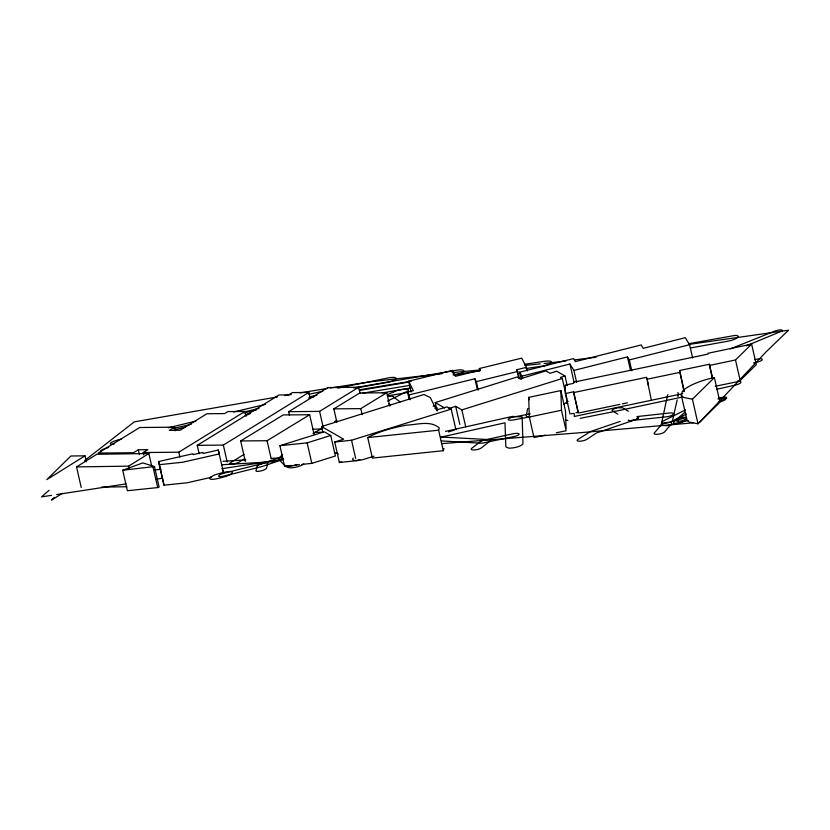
<?xml version="1.0" encoding="UTF-8"?>
<svg xmlns="http://www.w3.org/2000/svg" width="830" height="830" viewBox="0 0 830 830"><rect width="100%" height="100%" fill="white"/><g stroke="black" fill="none" stroke-linecap="round" stroke-linejoin="round"><path stroke-width="1.25" d="M677.996 396.584L678.152 393.171A5.468 1.577 -13.2 0 0 677.778 392.632M677.155 399.873L672.393 421.215L685.549 417.864M688.361 421.287L686.887 419.804L681.295 395.194L682.364 391.47A35.649 9.711 -12.8 0 1 707.751 379.113L714.391 377.598L719.984 402.208L698.009 423.777L689.087 422.024M443.282 450.711L438.624 430.199L439.309 428C430.21 420.001 417.044 424.867 406.275 425.157C393.005 427.772 379.652 431.009 367.721 437.586L372.38 458.098L443.282 450.711L443.967 448.511M567.523 400.288L566.579 402.643A5.468 1.421 -12.8 0 0 567.678 403.484M699.617 422.294L765.997 351.982L788.5 330.226L688.578 344.46M54.292 497.377L51.522 500.096L62.416 493.311M681.295 395.194L683.505 397.425L692.417 399.178L714.391 377.598M712.451 378.698L709.442 365.428L735.505 359.981L751.638 344.139L756.296 364.64L740.163 380.482L737.673 381.001M282.542 454.622L279.005 457.984L278.683 459.26L285.032 465.734A8.746 2.314 -13.9 0 0 297.275 464.51M49.136 490.229L41.5 496.88L51.595 495.334M686.182 418.974L683.702 421.132A5.468 1.629 -12.5 0 1 676.616 423.362A5.468 1.629 -12.5 0 1 674.002 421.682L684.875 412.303M563.861 404.054L568.135 401.461M84.587 460.629L134.263 421.858L277.448 396.927M81.205 487.418L76.547 466.906L96.778 454.28L148.861 453.522L151.6 465.578M76.547 466.906L128.66 466.138L148.861 453.522M84.992 455.815L46.864 479.595L70.872 456.012L84.992 455.815L86.362 461.843M175.348 430.78L174.528 427.16L169.31 430.365L180.1 430.262L206.909 413.755L224.66 413.579L227.908 411.587L244.985 411.421L246.074 416.245M143.725 454.965L143.185 452.558L147.844 449.684L138.288 449.777L133.516 452.724L98.158 453.076L139.658 427.523L174.528 427.16M143.185 452.558L178.772 452.194L244.985 411.421M199.148 453.792L197.229 445.347L279.067 394.956L288.716 394.852L292.368 392.6L308.822 392.434L310.192 398.462M197.229 445.347L223.332 445.077L308.822 392.434M289.535 415.311L288.716 411.69L327.84 387.579L358.726 387.257L360.096 393.285M243.958 454.435L230.75 462.549A5.468 1.307 -15.1 0 0 232.016 464.126A5.468 1.307 -15.1 0 0 239.393 461.937L244.777 458.627M288.716 411.69L319.592 411.369L358.726 387.257M336.845 422.138L333.826 408.868L359.784 392.964L386.759 392.746L389.778 406.015M245.317 461.439L240.659 440.938L283.227 414.938L309.652 414.73L314.031 434.028M240.659 440.938L267.084 440.73L309.652 414.73M333.826 408.868L360.801 408.63L386.759 392.746M313.024 433.457L322.32 428.176M334.635 421.578L336.876 420.385M685.538 409.844L663.637 420.81A5.468 1.629 -12.4 0 0 663.45 423.186A5.468 1.629 -12.4 0 0 671.014 421.733L686.514 414.025M387.537 401.098L406.679 391.625A8.746 1.909 -12.3 0 0 405.434 389.135A8.746 1.909 -12.3 0 0 393.389 391.905M387.672 394.696L393.41 391.905M730.39 348.87L774.369 331.253A5.468 1.411 -14.7 0 1 780.241 329.904A5.468 1.411 -14.7 0 1 782.223 330.942L746.16 345.892M122.716 470.226L142.812 462.912L154.463 466.543L159.121 487.054L157.7 487.573L127.374 490.727L122.716 470.226L154.463 466.543M620.238 421.381L590.421 431.59L577.888 439.444A5.468 1.515 -12.1 0 0 579.641 441.228A5.468 1.515 -12.1 0 0 586.997 439.267L596.397 433.011L635.521 419.638A5.468 1.546 -13 0 0 636.828 416.743M359.888 459.592L356.195 460.754L339.377 462.507L334.718 441.996L343.641 439.195L321.552 426.558L322.922 432.586M339.377 462.507L341.607 461.802M321.552 426.558L423.881 394.509L430.324 397.58L436.435 410.03L446.955 406.908L451.219 409.107L455.877 429.608M291.994 465.443L284.555 466.211L279.897 445.71L324.25 431.818L330.755 435.48L335.413 455.981L311.821 463.368L301.913 464.406M437.151 411.026L435.231 402.581L517.152 376.986L520.379 378.843L545.839 370.896L550.031 373.303L556.66 371.228L565.012 375.99L567.201 385.639M279.897 445.71L307.162 442.867L330.755 435.48M334.718 441.996L351.536 440.242L451.219 409.107M565.012 375.99L560.395 377.432L562.284 378.501L566.942 399.012M448.968 408.433L455.691 406.337L461.864 409.875L562.284 378.501M284.555 466.211L286.765 465.526M448.49 431.911L454.643 429.992M374.019 456.158L364.308 459.208A8.746 2.407 -12.3 0 1 355.022 460.484A8.746 2.407 -12.3 0 1 353.341 458.129M281.91 456.853L261.502 463.794L224.038 473.193A5.468 1.38 -15.5 0 0 218.632 475.984A5.468 1.38 -15.5 0 0 223.799 476.119L262.342 466.439L283.331 459.312M687.977 420.623L666.947 425.749L661.137 425.147L667.507 395.443A5.468 1.536 -13.9 0 1 667.932 394.748M576.643 382.495L573.904 370.429L569.93 364.017L522.018 376.135L519.601 372.203L573.509 358.57L575.366 361.589L641.165 344.958L643.219 348.32L685.279 337.686L689.606 344.709L692.614 357.979M573.904 370.429L627.439 356.9L629.316 359.95L631.786 370.803M629.316 359.95L689.606 344.709M719.766 401.056L726.437 398.39A5.468 1.65 -13.6 0 0 724.704 396.968L718.51 397.985M411.068 392.04L408.599 381.188L452.568 370.398L455.514 376.291L480.238 370.232L479.367 368.52L521.769 358.124L526.386 367.348L527.206 370.958M409.2 399.303L407.551 392.061L413.361 390.639L408.599 381.188M407.551 392.061L408.993 394.935L474.895 378.76L476.316 381.624L478.236 390.069M518.771 378.127L516.851 369.682L526.386 367.348M476.316 381.624L517.713 371.467L519.362 378.698M195.942 421.101L168.376 427.772M233.572 411.981L265.424 404.418M174.175 429.899L185.111 427.232M121.636 439.049L119.292 439.61A8.757 1.691 -14.8 0 0 110.712 442.971A8.757 1.691 -14.8 0 0 114.032 444.143M243.979 411.991L258.981 408.453M243.823 412.987L256.283 410.072M245.099 415.228L248.865 414.346M173.657 428.394L191.242 424.296M718.873 402L720.689 401.585A5.468 1.608 -13.4 0 0 725.742 398.763L723.988 397.975L717.94 398.867M245.545 414.575L250.587 413.413M158.592 461.553L192.871 453.761L193.089 454.653L202.862 452.433L203.111 453.471L218.29 450.026L219.276 453.917L182.704 462.237L159.36 464.676L158.592 461.553L164.018 485.177L187.362 482.749L211.318 477.292M682.685 393.679L574.318 416.463L574.246 413.724M715.325 386.272L739.229 381.323A5.468 1.65 -13.6 0 1 740.599 382.848A5.468 1.65 -13.6 0 1 735.795 384.995L716.757 389.291M681.638 397.186L617.271 410.923A5.468 1.494 -13.2 0 1 612.073 410.487L612.519 409.802A5.468 1.494 -13.2 0 1 617.53 407.81L622.407 407.748L628.351 411.224M445.565 431.382L512.235 416.442L522.132 416.909L522.973 443.469A8.746 2.449 -11.7 0 1 517.837 446.779A8.746 2.449 -11.7 0 1 508.458 448.076L505.823 446.81L504.993 422.802L440.616 437.223M754.532 359.556L760.768 358.643A5.468 1.587 -13.3 0 1 761.764 360.22A5.468 1.587 -13.3 0 1 756.742 362.254L753.464 362.959M435.034 408.547L437.503 408.018M545.113 435.179L533.981 437.535L529.322 417.023L528.689 397.363L560.862 390.567L565.521 411.078L566.06 428.28M308.853 394.271L322.725 391.324M337.851 388.098L389.094 377.775A8.746 2.334 -13.5 0 1 396.014 378.044L396.128 378.926A8.746 1.919 -12.2 0 1 386.23 382.568L355.406 388.077M308.729 397.975L313.782 396.906M529.322 417.023L561.474 410.238L560.862 390.567M556.245 432.824L566.133 430.739L561.474 410.238M751.638 344.139L708.052 353.258L708.063 354.099L573.613 382.194L573.623 383.336L565.313 385.079L565.365 393.534L570.023 414.035M565.365 393.534L573.603 391.802L577.991 411.099M578.292 413.081L573.634 392.58L646.632 377.297L651.291 399.832M684.003 391.719L679.583 370.502L709.432 364.245L712.451 377.515M646.632 379.331L679.614 372.421M571.206 413.786L573.561 413.299M575.916 412.801L578.261 412.313M579.548 412.821L619.823 404.386M622.344 403.857L627.376 402.809M433.125 406.244L435.605 405.735M309.331 396.865L316.904 395.329M353.528 387.911L456.863 370.19A8.746 2.397 -12.6 0 1 463.814 370.616L463.929 371.55A8.757 2.002 -11.3 0 1 454 375.077M359.12 389.81L411.431 381.146M580.16 418.341L613.629 411.68L617.811 414.129M530.287 413.869L513.448 417.065A5.468 1.421 -11.1 0 0 508.178 419.492L508.624 419.97A5.468 1.453 -11.2 0 0 513.646 419.928L530.495 416.743M688.661 343.724L734.758 335.455A8.746 2.251 -14.7 0 1 738.026 337.084L736.646 338.225A8.746 2.21 -14.5 0 1 727.796 341.223L690.228 348.019M284.981 395.588L291.257 394.468M300.035 392.901L327.736 388.378M387.496 395.941L408.287 392.351M382.288 392.901L411.026 387.932M359.805 390.411L409.927 381.873M362.938 393.109L410.062 385.338M162.607 478.215L156.31 479.211M221.818 468.691L283.652 459.281M126.036 483.9L56.648 494.566M330.257 387.983L370.637 381.79L441.913 373.666M524.612 364.287L544.771 361.268A8.746 2.386 -12.7 0 1 551.462 361.807L550.124 363.768L544.636 365.75L525.992 368.53M453.056 374.797L479.543 370.917M565.687 360.988L544.055 363.509M574.567 359.878L596.158 357.211M334.449 452.962L336.99 452.641M637.45 416.515L669.862 412.977A5.468 1.608 -12.6 0 1 673.327 414.346A5.468 1.608 -12.6 0 1 666.604 416.785L631.609 420.53A5.468 1.556 -12.8 0 1 628.507 420.385M367.721 437.586L438.624 430.199M294.474 465.184L299.433 464.665M524.913 365.439L540.226 363.893M452.132 372.67L480.228 369.91M693.206 422.844L579.257 432.804L442.006 443.614M154.754 469.905L161.113 469.386M222.969 461.335L226.798 461.055M221.6 464.779L273.776 461.636L281.194 459.519A5.468 1.37 -13.5 0 0 281.495 457.89L271.234 458.357M245.856 459.893L228.084 460.961M312.568 429.266L322.611 428.882M313.75 432.503L321.459 432.212A5.468 1.307 -13 0 0 323.358 432.015M101.54 487.117L126.959 486.743M440.606 437.016L486.909 439.485L513.033 433.768A5.468 1.463 -11.1 0 1 519.082 433.945A5.468 1.463 -11.1 0 1 514.486 436.456L481.805 443.241L441.404 440.917M565.738 420.239L567.824 420.426M435.231 402.581L444.631 407.945M336.15 452.744L338.36 454.01M392.881 396.45L400.122 401.959M388.461 403.66L390.442 405.144M516.851 369.682L517.713 371.467M222.948 470.527L223.436 472.478M735.505 359.981L740.163 380.482M692.417 399.178L698.009 423.777M679.583 370.502L684.242 391.003M647.452 380.918L648.552 385.743M627.439 356.9L630.447 370.17M569.93 364.017L574.049 382.111M528.689 397.363L529.239 399.78M522.018 376.135L522.568 378.542M519.601 372.203L521.25 379.445M479.367 368.52L479.916 370.937M474.895 378.76L477.364 389.612M461.864 409.875L465.703 426.765M452.568 370.398L453.118 372.815M455.691 406.337L459.799 424.431M408.993 394.935L410.093 399.759M360.801 408.63L362.171 414.668M351.536 440.242L355.655 458.336M319.592 411.369L323.161 427.045M307.162 442.867L311.821 463.368M267.084 440.73L271.192 458.824M223.332 445.077L227.171 461.968M218.29 450.026L223.654 473.214M178.772 452.194L179.871 457.019M159.36 464.676L164.018 485.177M153.042 467.062L157.7 487.573M138.288 449.777L139.388 454.601M128.66 466.138L129.21 468.556M573.603 391.802L573.634 392.58M709.432 364.245L709.442 365.428M101.063 451.634A8.757 1.702 -14.7 0 1 108.637 447.422M638.27 417.065A5.468 1.567 -13 0 1 635.054 419.783A5.468 1.567 -13 0 1 628.227 420.26M388.523 396.429A5.468 1.214 -12.4 0 1 392.891 396.45M303.78 463.991A8.746 2.314 -13.9 0 1 295.719 467.217A8.746 2.314 -13.9 0 1 288.083 467.415A29.517 7.792 -13.9 0 1 284.846 465.163M529.281 416.826A5.468 1.432 -11.3 0 1 526.23 415.996L527.507 409.19A5.468 1.411 -11.4 0 1 528.025 408.557M257.207 466.221L255.962 470.662A5.468 1.38 -15.5 0 0 260.796 470.963A5.468 1.38 -15.5 0 0 266.492 468.182L267.737 463.742A5.468 1.38 -15.5 0 0 262.892 463.451A5.468 1.38 -15.5 0 0 257.196 466.221M210.187 477.323L209.544 478.36L210.187 479.066A8.757 2.21 -15.5 0 0 218 478.464A24.361 6.152 -15.5 0 0 227.15 475.943A8.746 2.21 -15.5 0 0 232.369 472.478A8.746 2.21 -15.5 0 0 227.15 471.71A24.361 6.152 -15.5 0 0 214.763 474.905L210.187 477.323M671.595 423.684L664.571 431.911A5.468 1.525 -11.9 0 1 657.91 434.246A5.468 1.525 -11.9 0 1 654.31 433.001L661.334 424.794A5.468 1.619 -12.4 0 1 667.984 422.356A5.468 1.619 -12.4 0 1 671.584 423.684M490.613 440.523L481.317 447.941A5.468 1.546 -11.4 0 1 474.117 449.974A5.468 1.546 -11.4 0 1 471.731 448.304L480.466 441.591L483.579 440.242A5.468 1.453 -11 0 1 489.327 439.641L490.613 440.523M678.463 421.225A5.468 1.619 -12.5 0 0 686.669 418.237A5.468 1.619 -12.5 0 0 678.857 418.279A5.468 1.619 -12.5 0 0 678.463 421.225"/></g></svg>
